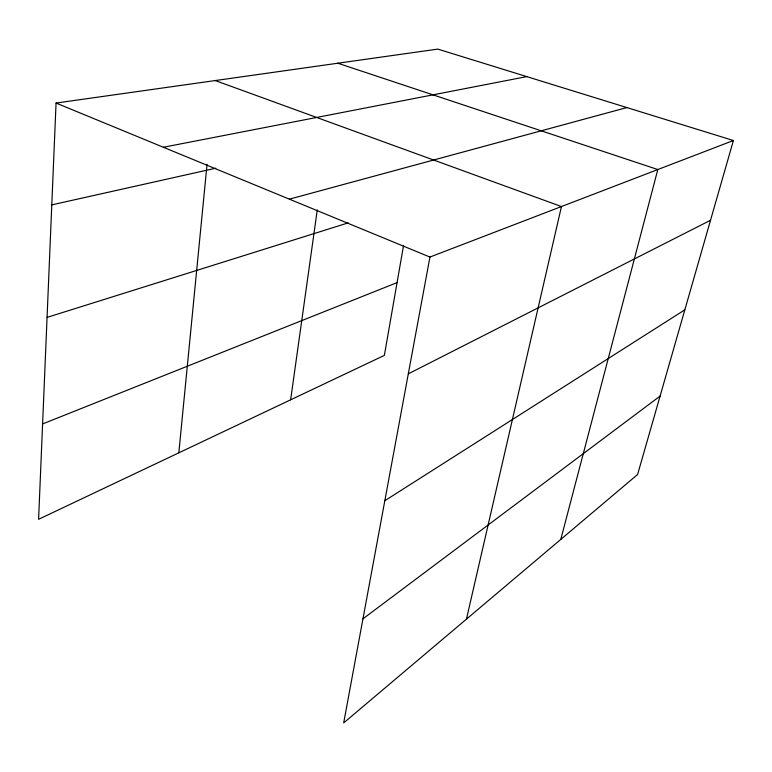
<?xml version="1.0" encoding="UTF-8"?>
<svg xmlns="http://www.w3.org/2000/svg" width="772" height="772" viewBox="0 0 772 772"><rect width="100%" height="100%" fill="white"/><g stroke="black" fill="none" stroke-linecap="round" stroke-linejoin="round"><path stroke-width="1.16" d="M733.4 140.514L429.936 257.057L343.685 722.901L637.604 474.49L733.4 140.514L437.801 49.099L56.057 103.052L38.6 519.305L384.369 355.381L403.476 245.872M178.824 452.826L207.05 164.311M290.639 399.819L317.273 209.897M466.433 619.154L561.456 206.549L215.243 80.549M560.79 539.416L657.812 169.541L337.837 63.227M362.956 618.826L660.099 396.075M384.823 500.719L684.832 309.823M408.311 373.841L710.529 220.252M42.595 423.934L397.059 282.62M47.073 317.388L348.172 222.886M289.375 199.157L626.883 107.569M51.782 204.879L215.793 168.2M163.384 147.259L526.784 76.611M56.057 103.052L429.936 257.057"/></g></svg>
